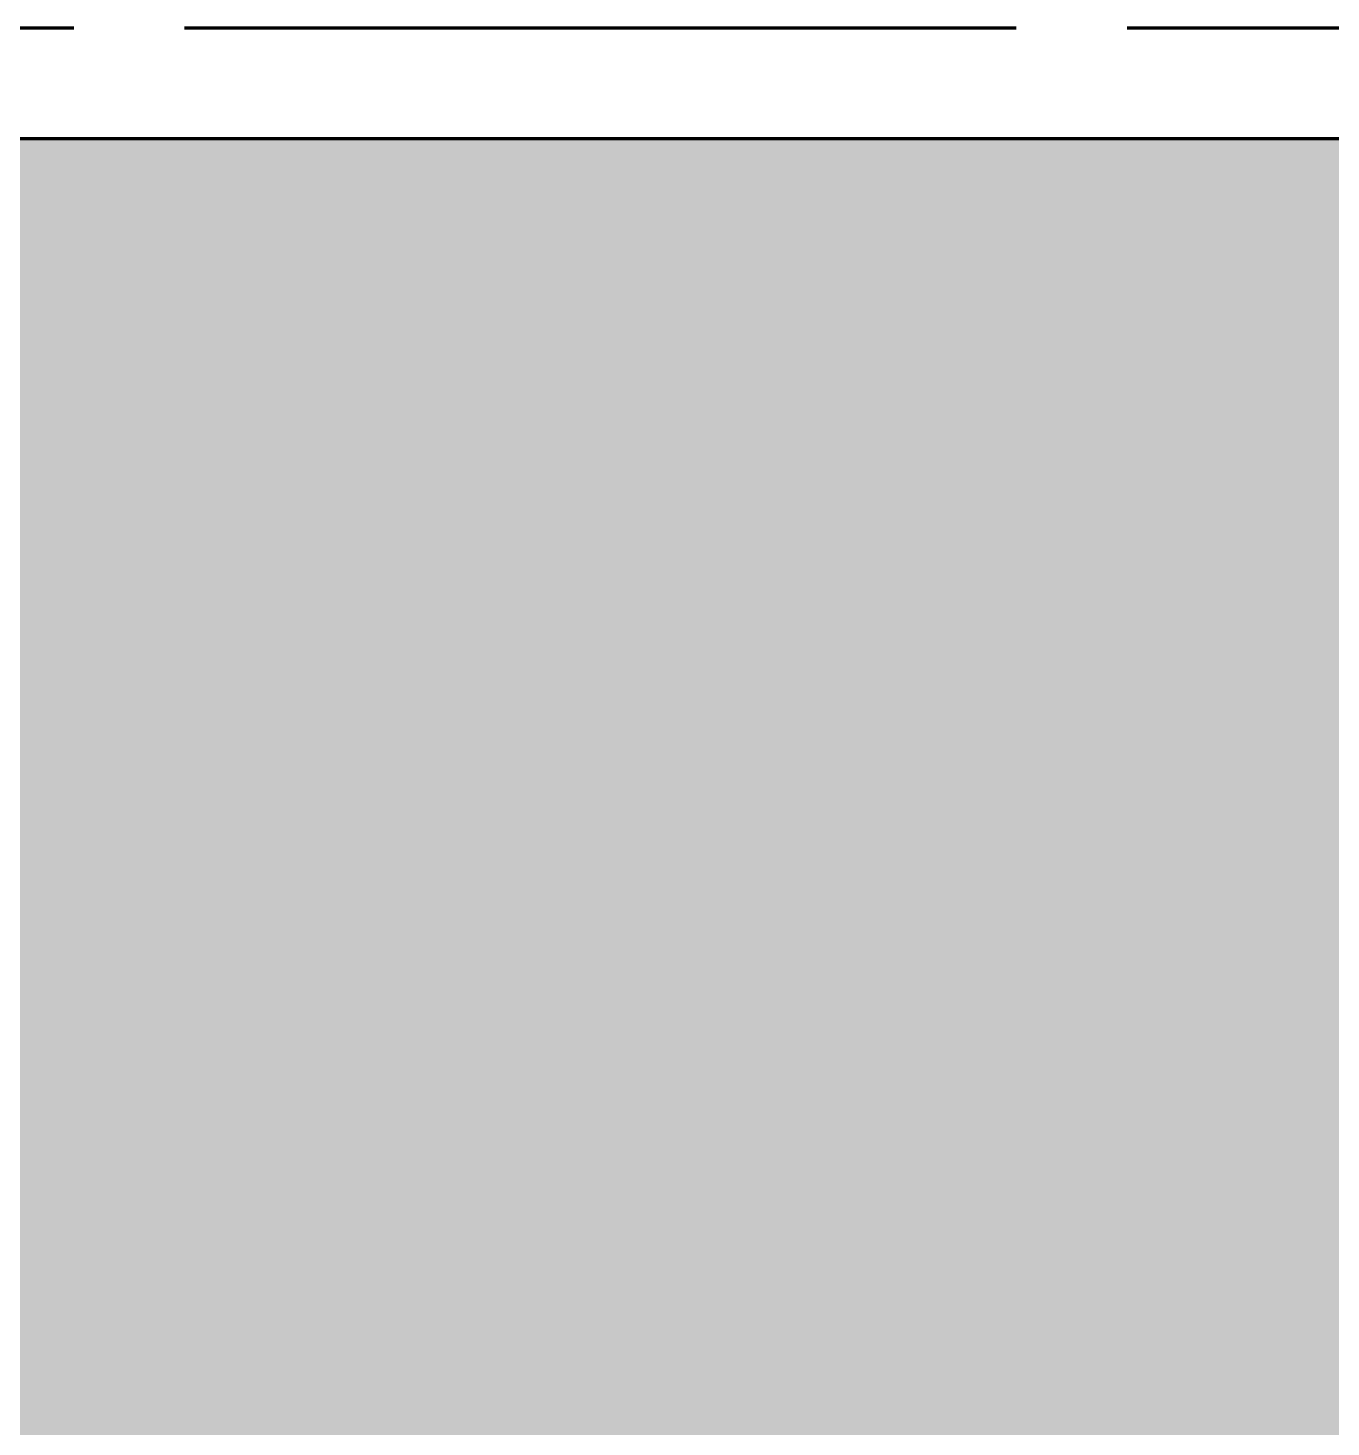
# Model space of a CAD drawing. Header units: millimetres. Extents: x 1 to 289, y 0 to 60.
# Drawn here: x 47.61 to 64.2, y 30.5 to 48.3 of the extents above; entities that cross this region are included whole.
import ezdxf

# ---------------------------------------------------------------- set-up
doc = ezdxf.new("R2010")
doc.units = ezdxf.units.MM
doc.linetypes.add('DASH_30_4', pattern=[11.994444, 10.583333, -1.411111])
doc.layers.add('FILL', color=7, linetype='Continuous')
doc.layers.add('LINES', color=7, linetype='Continuous')

# ---------------------------------------------------------------- blocks, each defined once
blk = doc.blocks.new('atlancube_face')
at = {"layer": 'FILL'}
blk.add_hatch(color=7, dxfattribs=at).paths.add_polyline_path([(0, 0), (1288, 0), (1288, 872), (0, 872)])
at = {"layer": 'FILL', "true_color": 0xf0f0f0}
h = blk.add_hatch(color=7, dxfattribs=at)
h.paths.add_polyline_path([(186, 858), (189, 858), (189, 857), (187, 855)])
h.paths.add_polyline_path([(1095, 850), (1096, 849), (1095, 847), (1094, 848)])
h.paths.add_polyline_path([(440, 849), (441, 849), (441, 847), (440, 847)])
h.paths.add_polyline_path([(616, 849), (617, 849), (617, 848), (616, 847)])
h.paths.add_polyline_path([(840, 838), (842, 836), (839, 836)])
h.paths.add_polyline_path([(1083, 838), (1084, 837), (1083, 836), (1082, 837)])
h.paths.add_polyline_path([(352, 834), (353, 833), (353, 831), (351, 832)])
h.paths.add_polyline_path([(139, 833), (141, 834), (141, 832), (139, 832)])
h.paths.add_polyline_path([(162, 833), (165, 832), (162, 831)])
h.paths.add_polyline_path([(175, 833), (177, 834), (177, 832), (176, 831)])
h.paths.add_polyline_path([(315, 833), (317, 833), (317, 832), (315, 832)])
h.paths.add_polyline_path([(455, 833), (457, 833), (457, 832), (455, 832)])
h.paths.add_polyline_path([(491, 833), (493, 834), (493, 832), (491, 832)])
h.paths.add_polyline_path([(622, 833), (623, 833), (624, 832), (622, 832), (621, 832)])
h.paths.add_polyline_path([(632, 833), (633, 833), (633, 832), (631, 832)])
h.paths.add_polyline_path([(667, 833), (669, 834), (669, 831), (667, 831)])
h.paths.add_polyline_path([(807, 833), (809, 834), (810, 832), (807, 832)])
h.paths.add_polyline_path([(983, 833), (985, 834), (985, 831), (983, 831)])
h.paths.add_polyline_path([(1087, 833), (1089, 833), (1089, 832), (1087, 831), (1086, 832)])
h.paths.add_polyline_path([(1123, 833), (1125, 834), (1125, 832), (1122, 832)])
h.paths.add_polyline_path([(478, 832), (479, 833), (480, 832), (479, 831)])
h.paths.add_polyline_path([(258, 809), (261, 809), (261, 808), (260, 807)])
h.paths.add_polyline_path([(714, 809), (717, 809), (717, 808), (715, 807)])
h.paths.add_polyline_path([(1030, 809), (1033, 809), (1033, 808), (1031, 807)])
h.paths.add_polyline_path([(1019, 797), (1021, 797), (1021, 795), (1019, 795)])
h.paths.add_polyline_path([(373, 795), (389, 796), (390, 794), (383, 786), (381, 785), (376, 790)])
h.paths.add_polyline_path([(414, 795), (421, 795), (423, 794), (418, 788), (416, 787), (412, 790)])
h.paths.add_polyline_path([(841, 795), (845, 796), (846, 794), (839, 786), (837, 785), (836, 788)])
h.paths.add_polyline_path([(865, 795), (870, 795), (871, 792), (870, 789), (868, 789)])
h.paths.add_polyline_path([(901, 795), (913, 795), (916, 794), (909, 786), (904, 790)])
h.paths.add_polyline_path([(432, 790), (434, 791), (442, 783), (445, 779), (441, 774), (438, 773), (434, 772), (429, 773), (423, 778), (425, 783)])
h.paths.add_polyline_path([(361, 788), (366, 788), (374, 780), (375, 778), (370, 773), (363, 772), (356, 774), (355, 778), (356, 782)])
h.paths.add_polyline_path([(852, 788), (854, 789), (858, 788), (866, 780), (866, 777), (862, 773), (857, 772), (849, 773), (844, 779)])
h.paths.add_polyline_path([(891, 788), (894, 788), (902, 779), (897, 774), (894, 772), (891, 773), (890, 775), (890, 786)])
h.paths.add_polyline_path([(922, 787), (926, 787), (931, 776), (930, 773), (925, 772), (921, 773), (916, 778), (917, 782)])
h.paths.add_polyline_path([(1031, 786), (1032, 786), (1033, 785), (1031, 784)])
h.paths.add_polyline_path([(389, 781), (391, 781), (392, 779), (390, 776), (388, 778)])
h.paths.add_polyline_path([(361, 751), (366, 751), (372, 747), (373, 744), (372, 742), (366, 736), (362, 733), (357, 739), (355, 745), (357, 748)])
h.paths.add_polyline_path([(433, 751), (438, 751), (443, 747), (444, 744), (443, 742), (434, 733), (432, 734), (424, 743), (426, 747)])
h.paths.add_polyline_path([(853, 751), (858, 751), (863, 747), (866, 743), (857, 734), (853, 735), (845, 743), (848, 747)])
h.paths.add_polyline_path([(892, 751), (899, 747), (900, 743), (894, 737), (890, 736), (890, 747)])
h.paths.add_polyline_path([(921, 751), (929, 751), (930, 750), (929, 744), (925, 736), (921, 737), (916, 743), (916, 747)])
h.paths.add_polyline_path([(152, 750), (154, 750), (155, 746), (155, 735), (153, 733), (151, 737)])
h.paths.add_polyline_path([(1208, 750), (1209, 749), (1208, 747), (1206, 748)])
h.paths.add_polyline_path([(83, 749), (85, 749), (85, 748), (83, 748)])
h.paths.add_polyline_path([(1030, 749), (1032, 750), (1033, 748), (1031, 747)])
h.paths.add_polyline_path([(389, 747), (390, 748), (392, 746), (391, 741), (388, 742)])
h.paths.add_polyline_path([(1129, 746), (1130, 747), (1130, 746), (1130, 742)])
h.paths.add_polyline_path([(652, 744), (654, 744), (654, 741), (652, 742)])
h.paths.add_polyline_path([(378, 736), (383, 736), (388, 731), (388, 729), (385, 728), (373, 728), (373, 731)])
h.paths.add_polyline_path([(416, 736), (418, 736), (423, 731), (423, 728), (413, 729), (413, 733)])
h.paths.add_polyline_path([(905, 736), (910, 736), (915, 731), (915, 728), (900, 728), (900, 731)])
h.paths.add_polyline_path([(628, 735), (630, 736), (631, 733), (632, 730), (630, 728), (628, 730)])
h.paths.add_polyline_path([(837, 735), (841, 735), (845, 731), (846, 729), (841, 729)])
h.paths.add_polyline_path([(869, 734), (870, 734), (871, 730), (870, 728), (868, 727), (866, 728), (865, 730)])
h.paths.add_polyline_path([(1259, 734), (1261, 734), (1261, 733), (1259, 732)])
h.paths.add_polyline_path([(173, 733), (174, 734), (175, 731), (174, 729), (173, 730)])
h.paths.add_polyline_path([(1258, 720), (1260, 720), (1260, 719), (1259, 719)])
h.paths.add_polyline_path([(150, 707), (154, 706), (155, 700), (154, 697), (152, 698), (148, 702), (148, 705)])
h.paths.add_polyline_path([(329, 707), (331, 705), (330, 702), (328, 705)])
h.paths.add_polyline_path([(476, 707), (478, 707), (478, 706), (476, 705)])
h.paths.add_polyline_path([(1106, 707), (1107, 706), (1108, 704), (1107, 702), (1105, 701), (1103, 703), (1104, 706)])
h.paths.add_polyline_path([(1131, 706), (1134, 706), (1135, 703), (1134, 700), (1131, 702)])
h.paths.add_polyline_path([(627, 700), (630, 700), (631, 699), (631, 688), (630, 685), (626, 684), (624, 688), (626, 698)])
h.paths.add_polyline_path([(173, 697), (174, 698), (178, 695), (179, 691), (178, 687), (174, 685), (173, 687)])
h.paths.add_polyline_path([(656, 697), (658, 698), (658, 696), (659, 687), (658, 685), (656, 686), (652, 691), (653, 695)])
h.paths.add_polyline_path([(353, 695), (358, 691), (354, 688), (353, 692)])
h.paths.add_polyline_path([(450, 695), (453, 695), (453, 693), (453, 686), (450, 684), (445, 685), (443, 690)])
h.paths.add_polyline_path([(833, 695), (842, 689), (843, 687), (842, 685), (837, 684), (832, 686), (831, 691)])
h.paths.add_polyline_path([(912, 688), (915, 688), (914, 685), (911, 685), (911, 687)])
h.paths.add_polyline_path([(415, 663), (423, 660), (424, 659), (424, 657), (418, 654), (414, 654), (412, 659), (413, 662)])
h.paths.add_polyline_path([(489, 663), (491, 661), (492, 658), (486, 650), (481, 649), (477, 655), (481, 659)])
h.paths.add_polyline_path([(626, 663), (630, 662), (631, 658), (631, 648), (630, 646), (628, 645), (625, 646), (622, 652), (623, 659)])
h.paths.add_polyline_path([(868, 662), (870, 662), (871, 656), (869, 654), (866, 654), (864, 655), (864, 658)])
h.paths.add_polyline_path([(173, 661), (178, 660), (180, 656), (179, 654), (174, 650), (172, 651)])
h.paths.add_polyline_path([(657, 661), (659, 661), (660, 659), (662, 648), (661, 647), (657, 649), (652, 654), (653, 658)])
h.paths.add_polyline_path([(316, 660), (319, 659), (322, 654), (317, 654), (315, 658)])
h.paths.add_polyline_path([(796, 660), (798, 661), (802, 659), (806, 654), (807, 651), (806, 649), (801, 647), (794, 657)])
h.paths.add_polyline_path([(151, 648), (155, 647), (154, 642), (148, 641), (145, 642), (145, 643)])
h.paths.add_polyline_path([(328, 648), (331, 647), (332, 643), (331, 641), (328, 641), (326, 644), (326, 647)])
h.paths.add_polyline_path([(1100, 648), (1102, 649), (1104, 647), (1107, 644), (1107, 642), (1105, 641), (1100, 642), (1099, 644)])
h.paths.add_polyline_path([(1133, 648), (1138, 648), (1140, 642), (1137, 641), (1129, 642)])
h.paths.add_polyline_path([(180, 644), (183, 644), (184, 642), (181, 641), (180, 642)])
h.paths.add_polyline_path([(22, 621), (23, 622), (23, 620), (22, 620)])
h.paths.add_polyline_path([(174, 620), (178, 620), (180, 619), (179, 617), (174, 613), (172, 616)])
h.paths.add_polyline_path([(376, 620), (389, 621), (391, 618), (386, 613), (381, 612), (376, 614), (375, 618)])
h.paths.add_polyline_path([(413, 620), (423, 620), (426, 619), (421, 614), (417, 612), (413, 614), (412, 618)])
h.paths.add_polyline_path([(620, 620), (630, 620), (632, 617), (630, 613), (625, 612), (620, 617)])
h.paths.add_polyline_path([(653, 620), (661, 620), (664, 619), (664, 615), (662, 610), (661, 610), (653, 618)])
h.paths.add_polyline_path([(840, 620), (846, 620), (847, 618), (846, 617), (841, 617), (839, 618)])
h.paths.add_polyline_path([(864, 620), (870, 620), (871, 616), (870, 613), (869, 613), (864, 618)])
h.paths.add_polyline_path([(900, 620), (906, 620), (910, 614), (907, 613), (904, 613), (899, 618)])
h.paths.add_polyline_path([(308, 619), (310, 620), (314, 616), (315, 614), (314, 612), (309, 611)])
h.paths.add_polyline_path([(444, 619), (445, 620), (446, 619), (445, 618)])
h.paths.add_polyline_path([(1101, 614), (1102, 614), (1107, 607), (1108, 602), (1106, 597), (1098, 597), (1096, 599), (1096, 610)])
h.paths.add_polyline_path([(1136, 613), (1138, 613), (1143, 607), (1143, 600), (1142, 597), (1133, 597), (1130, 600), (1129, 606), (1133, 612)])
h.paths.add_polyline_path([(149, 612), (153, 613), (154, 611), (155, 599), (153, 597), (147, 598), (142, 603), (144, 607)])
h.paths.add_polyline_path([(185, 612), (187, 611), (188, 599), (186, 597), (182, 597), (177, 601), (176, 603)])
h.paths.add_polyline_path([(891, 612), (894, 611), (894, 610), (891, 610)])
h.paths.add_polyline_path([(964, 610), (966, 610), (970, 606), (971, 602), (966, 597), (956, 598), (953, 601), (953, 603)])
h.paths.add_polyline_path([(787, 609), (790, 609), (795, 603), (795, 601), (790, 597), (787, 597), (785, 599)])
h.paths.add_polyline_path([(321, 608), (331, 603), (330, 600), (327, 597), (323, 598), (318, 602)])
h.paths.add_polyline_path([(496, 606), (498, 606), (498, 598), (492, 602), (493, 604)])
h.paths.add_polyline_path([(617, 605), (618, 606), (619, 604), (618, 601), (617, 602)])
h.paths.add_polyline_path([(652, 605), (654, 606), (655, 604), (655, 602), (654, 601), (652, 602)])
h.paths.add_polyline_path([(477, 604), (479, 603), (479, 602), (478, 600), (476, 600), (476, 602)])
h.paths.add_polyline_path([(1259, 594), (1261, 594), (1261, 593), (1259, 592)])
h.paths.add_polyline_path([(150, 576), (153, 576), (155, 574), (155, 559), (154, 557), (152, 558), (143, 567), (144, 571)])
h.paths.add_polyline_path([(185, 576), (188, 576), (190, 574), (191, 562), (190, 559), (188, 558), (185, 559), (178, 567), (180, 571)])
h.paths.add_polyline_path([(362, 576), (368, 575), (374, 568), (373, 566), (365, 558), (361, 559), (355, 567), (356, 571)])
h.paths.add_polyline_path([(430, 576), (438, 576), (444, 569), (444, 566), (434, 557), (432, 558), (423, 567), (424, 571)])
h.paths.add_polyline_path([(785, 576), (790, 576), (795, 571), (795, 569), (795, 566), (786, 557), (784, 558), (783, 563), (783, 574)])
h.paths.add_polyline_path([(852, 576), (859, 576), (867, 567), (857, 557), (853, 558), (844, 567), (846, 571)])
h.paths.add_polyline_path([(892, 576), (895, 575), (899, 571), (900, 567), (895, 561), (891, 559), (890, 561), (890, 573), (890, 575)])
h.paths.add_polyline_path([(922, 576), (929, 576), (931, 574), (931, 563), (926, 557), (924, 558), (916, 567), (916, 571)])
h.paths.add_polyline_path([(1098, 576), (1106, 576), (1108, 570), (1107, 562), (1102, 557), (1096, 562), (1093, 567), (1097, 575)])
h.paths.add_polyline_path([(1134, 576), (1141, 575), (1146, 568), (1146, 566), (1138, 558), (1136, 558), (1133, 561), (1129, 567), (1129, 571)])
h.paths.add_polyline_path([(964, 575), (966, 576), (971, 571), (972, 567), (970, 565), (968, 566), (964, 572)])
h.paths.add_polyline_path([(475, 572), (477, 572), (479, 571), (479, 567), (478, 565), (474, 565)])
h.paths.add_polyline_path([(496, 572), (498, 573), (500, 572), (501, 562), (495, 566), (495, 569)])
h.paths.add_polyline_path([(615, 571), (618, 572), (620, 568), (618, 565), (615, 564)])
h.paths.add_polyline_path([(652, 571), (654, 572), (655, 569), (655, 566), (654, 565), (652, 566)])
h.paths.add_polyline_path([(389, 570), (391, 570), (391, 565), (388, 566)])
h.paths.add_polyline_path([(137, 560), (138, 560), (143, 555), (142, 553), (136, 554), (136, 558)])
h.paths.add_polyline_path([(308, 560), (310, 560), (312, 559), (311, 554), (305, 553), (304, 556)])
h.paths.add_polyline_path([(379, 560), (383, 560), (388, 554), (385, 553), (374, 554), (374, 555)])
h.paths.add_polyline_path([(414, 560), (418, 560), (423, 554), (421, 553), (413, 554), (412, 557)])
h.paths.add_polyline_path([(449, 560), (453, 559), (453, 555), (450, 553), (445, 553), (444, 555)])
h.paths.add_polyline_path([(485, 560), (490, 560), (495, 554), (493, 553), (481, 553), (479, 555)])
h.paths.add_polyline_path([(624, 560), (630, 560), (631, 554), (629, 553), (620, 553), (619, 555)])
h.paths.add_polyline_path([(661, 560), (666, 559), (668, 554), (665, 553), (656, 554), (656, 556)])
h.paths.add_polyline_path([(801, 560), (806, 560), (810, 554), (797, 553), (796, 555)])
h.paths.add_polyline_path([(836, 560), (839, 560), (844, 554), (841, 553), (832, 554), (832, 556)])
h.paths.add_polyline_path([(905, 560), (910, 560), (915, 554), (913, 553), (901, 553), (900, 555)])
h.paths.add_polyline_path([(977, 560), (979, 559), (979, 554), (973, 553), (972, 555)])
h.paths.add_polyline_path([(1258, 558), (1261, 558), (1261, 557), (1259, 557)])
h.paths.add_polyline_path([(173, 557), (174, 558), (178, 554), (176, 553), (173, 554)])
h.paths.add_polyline_path([(868, 557), (870, 558), (871, 556), (870, 553), (866, 554)])
h.paths.add_polyline_path([(1258, 544), (1260, 544), (1260, 543), (1258, 543)])
h.paths.add_polyline_path([(144, 532), (154, 532), (155, 529), (154, 524), (152, 523), (148, 525), (143, 530)])
h.paths.add_polyline_path([(180, 532), (192, 532), (194, 530), (194, 528), (189, 522), (180, 529)])
h.paths.add_polyline_path([(356, 532), (370, 532), (372, 530), (366, 525), (362, 523), (355, 530)])
h.paths.add_polyline_path([(425, 532), (441, 533), (443, 532), (443, 530), (435, 522), (433, 521), (424, 530)])
h.paths.add_polyline_path([(613, 532), (617, 533), (619, 531), (613, 525), (611, 527)])
h.paths.add_polyline_path([(848, 532), (862, 532), (864, 530), (858, 524), (855, 524), (848, 529), (847, 531)])
h.paths.add_polyline_path([(892, 532), (898, 532), (899, 530), (894, 525), (891, 524), (890, 530)])
h.paths.add_polyline_path([(917, 532), (929, 532), (931, 530), (931, 526), (927, 522), (925, 521), (916, 530)])
h.paths.add_polyline_path([(1093, 532), (1106, 532), (1108, 530), (1106, 526), (1101, 522), (1093, 529)])
h.paths.add_polyline_path([(1131, 532), (1145, 533), (1147, 530), (1137, 521), (1129, 530)])
h.paths.add_polyline_path([(653, 531), (654, 532), (654, 530), (653, 530)])
h.paths.add_polyline_path([(381, 527), (382, 527), (391, 517), (391, 513), (386, 509), (376, 509), (370, 514), (372, 519)])
h.paths.add_polyline_path([(416, 525), (418, 525), (427, 516), (427, 514), (422, 509), (414, 509), (412, 511), (412, 522)])
h.paths.add_polyline_path([(660, 525), (662, 526), (666, 524), (671, 518), (671, 514), (666, 509), (657, 509), (652, 514), (653, 518)])
h.paths.add_polyline_path([(837, 525), (842, 524), (847, 518), (848, 514), (842, 509), (836, 510), (831, 514), (832, 519)])
h.paths.add_polyline_path([(907, 525), (910, 525), (919, 516), (919, 514), (914, 509), (902, 509), (896, 514), (900, 519)])
h.paths.add_polyline_path([(134, 524), (138, 524), (145, 515), (140, 510), (134, 509), (132, 510), (133, 522)])
h.paths.add_polyline_path([(448, 524), (451, 524), (453, 523), (453, 515), (450, 510), (446, 509), (440, 515)])
h.paths.add_polyline_path([(625, 524), (629, 524), (631, 523), (632, 512), (630, 509), (621, 509), (616, 514), (617, 516)])
h.paths.add_polyline_path([(869, 524), (871, 522), (871, 511), (869, 509), (863, 515), (864, 519)])
h.paths.add_polyline_path([(173, 523), (174, 523), (178, 520), (182, 515), (177, 510), (174, 510), (173, 511)])
h.paths.add_polyline_path([(1089, 519), (1090, 520), (1094, 515), (1090, 510), (1088, 511)])
h.paths.add_polyline_path([(1147, 519), (1149, 520), (1150, 519), (1151, 511), (1150, 509), (1144, 514), (1144, 516)])
h.paths.add_polyline_path([(353, 517), (355, 516), (354, 514), (353, 514)])
h.paths.add_polyline_path([(79, 502), (80, 502), (79, 499)])
h.paths.add_polyline_path([(1202, 502), (1204, 502), (1204, 494), (1202, 496)])
h.paths.add_polyline_path([(1035, 501), (1035, 502), (1036, 502), (1036, 499), (1035, 499)])
h.paths.add_polyline_path([(1035, 498), (1036, 499), (1037, 496), (1036, 495), (1035, 495)])
h.paths.add_polyline_path([(79, 497), (80, 498), (80, 494), (79, 495)])
h.paths.add_polyline_path([(133, 488), (139, 487), (146, 479), (137, 470), (133, 471), (130, 476), (131, 485)])
h.paths.add_polyline_path([(485, 488), (490, 488), (495, 483), (496, 480), (495, 477), (486, 469), (476, 479), (482, 486)])
h.paths.add_polyline_path([(625, 488), (630, 488), (631, 485), (631, 474), (626, 469), (616, 479), (617, 482)])
h.paths.add_polyline_path([(658, 488), (666, 488), (671, 483), (672, 480), (672, 478), (662, 469), (652, 479), (652, 483)])
h.paths.add_polyline_path([(801, 488), (806, 488), (810, 481), (807, 473), (802, 469), (792, 479), (796, 484)])
h.paths.add_polyline_path([(173, 487), (174, 487), (179, 483), (180, 480), (179, 477), (174, 473), (173, 475)])
h.paths.add_polyline_path([(609, 487), (610, 488), (610, 486), (609, 486)])
h.paths.add_polyline_path([(785, 487), (786, 488), (786, 486), (785, 486)])
h.paths.add_polyline_path([(1100, 487), (1102, 488), (1102, 486), (1101, 486)])
h.paths.add_polyline_path([(1148, 487), (1150, 488), (1152, 486), (1152, 475), (1150, 473), (1144, 479), (1144, 483)])
h.paths.add_polyline_path([(1088, 486), (1090, 486), (1094, 482), (1095, 479), (1090, 473), (1085, 470)])
h.paths.add_polyline_path([(197, 482), (198, 482), (198, 481), (198, 478), (197, 477), (196, 479)])
h.paths.add_polyline_path([(776, 481), (778, 482), (779, 480), (778, 477), (776, 478)])
h.paths.add_polyline_path([(353, 479), (355, 479), (356, 478), (354, 477)])
h.paths.add_polyline_path([(445, 479), (449, 480), (453, 479), (453, 476), (452, 471), (450, 471), (446, 474), (445, 477)])
h.paths.add_polyline_path([(831, 479), (834, 480), (838, 477), (842, 477), (843, 474), (837, 469), (832, 474)])
h.paths.add_polyline_path([(910, 476), (914, 476), (915, 474), (909, 469), (905, 474)])
h.paths.add_polyline_path([(377, 475), (385, 475), (386, 474), (383, 470), (381, 469), (377, 474)])
h.paths.add_polyline_path([(329, 473), (331, 471), (330, 467), (323, 467), (325, 472)])
h.paths.add_polyline_path([(432, 473), (434, 474), (438, 471), (439, 468), (436, 467), (429, 468), (429, 470)])
h.paths.add_polyline_path([(152, 472), (154, 472), (155, 469), (153, 467), (150, 467), (149, 468), (149, 470)])
h.paths.add_polyline_path([(185, 472), (190, 472), (192, 467), (183, 467)])
h.paths.add_polyline_path([(361, 472), (366, 472), (368, 467), (359, 467)])
h.paths.add_polyline_path([(414, 472), (417, 473), (418, 471), (415, 470)])
h.paths.add_polyline_path([(501, 472), (506, 472), (507, 468), (505, 467), (499, 467)])
h.paths.add_polyline_path([(609, 472), (610, 473), (612, 471), (613, 467), (609, 467), (608, 470)])
h.paths.add_polyline_path([(784, 472), (786, 473), (788, 471), (789, 467), (782, 467), (782, 470)])
h.paths.add_polyline_path([(852, 472), (858, 472), (860, 467), (851, 467)])
h.paths.add_polyline_path([(892, 472), (895, 471), (896, 467), (891, 468), (890, 470)])
h.paths.add_polyline_path([(924, 472), (926, 473), (928, 471), (928, 467), (922, 467), (922, 470)])
h.paths.add_polyline_path([(957, 472), (962, 473), (963, 470), (962, 467), (955, 467)])
h.paths.add_polyline_path([(1100, 472), (1102, 473), (1105, 471), (1105, 467), (1098, 467)])
h.paths.add_polyline_path([(1134, 472), (1138, 472), (1140, 467), (1133, 467), (1132, 470)])
h.paths.add_polyline_path([(1203, 461), (1204, 461), (1204, 459), (1203, 459)])
h.paths.add_polyline_path([(727, 448), (729, 449), (729, 447), (727, 447)])
h.paths.add_polyline_path([(374, 446), (389, 446), (390, 443), (381, 434), (372, 442), (372, 444)])
h.paths.add_polyline_path([(446, 446), (450, 446), (453, 443), (453, 438), (450, 435), (442, 442), (442, 444)])
h.paths.add_polyline_path([(479, 446), (493, 446), (495, 445), (495, 443), (490, 437), (486, 435), (478, 442), (477, 444)])
h.paths.add_polyline_path([(619, 446), (630, 446), (631, 442), (630, 436), (625, 436), (619, 442), (618, 445)])
h.paths.add_polyline_path([(655, 446), (669, 446), (671, 443), (663, 434), (661, 433), (652, 442), (653, 445)])
h.paths.add_polyline_path([(834, 446), (845, 446), (847, 444), (847, 442), (839, 434), (837, 434), (833, 438), (831, 442), (832, 445)])
h.paths.add_polyline_path([(866, 446), (868, 446), (870, 445), (871, 439), (870, 437), (864, 442), (864, 444)])
h.paths.add_polyline_path([(902, 446), (916, 446), (917, 445), (915, 441), (909, 436), (905, 437), (900, 442), (900, 445)])
h.paths.add_polyline_path([(1146, 446), (1150, 446), (1152, 444), (1152, 438), (1149, 438), (1145, 442), (1145, 444)])
h.paths.add_polyline_path([(22, 445), (23, 446), (24, 445), (23, 443)])
h.paths.add_polyline_path([(130, 445), (141, 446), (143, 445), (144, 443), (139, 437), (134, 434), (129, 440)])
h.paths.add_polyline_path([(174, 445), (178, 446), (179, 443), (174, 438), (172, 440)])
h.paths.add_polyline_path([(196, 445), (198, 445), (199, 444), (198, 441), (196, 442)])
h.paths.add_polyline_path([(413, 445), (423, 446), (427, 443), (417, 433), (413, 438)])
h.paths.add_polyline_path([(794, 445), (795, 446), (805, 446), (809, 445), (810, 443), (806, 437), (802, 435), (795, 442)])
h.paths.add_polyline_path([(1087, 445), (1091, 446), (1093, 444), (1091, 441), (1086, 437), (1085, 441)])
h.paths.add_polyline_path([(317, 444), (320, 443), (318, 441), (317, 442)])
h.paths.add_polyline_path([(353, 444), (354, 444), (354, 442), (353, 442)])
h.paths.add_polyline_path([(608, 439), (611, 439), (619, 431), (620, 426), (617, 425), (609, 425), (608, 427)])
h.paths.add_polyline_path([(784, 439), (786, 439), (794, 431), (795, 427), (794, 425), (781, 425), (776, 426), (776, 431)])
h.paths.add_polyline_path([(924, 439), (926, 440), (931, 434), (931, 426), (929, 424), (922, 424), (917, 425), (915, 427), (916, 431)])
h.paths.add_polyline_path([(1101, 439), (1102, 439), (1107, 435), (1108, 429), (1108, 426), (1105, 425), (1092, 425), (1091, 427), (1093, 431)])
h.paths.add_polyline_path([(153, 438), (154, 438), (154, 436), (154, 425), (146, 425), (141, 426), (144, 431)])
h.paths.add_polyline_path([(1137, 438), (1146, 429), (1147, 427), (1146, 425), (1134, 425), (1130, 426), (1129, 431), (1133, 436)])
h.paths.add_polyline_path([(503, 437), (505, 437), (507, 436), (509, 429), (508, 426), (504, 425), (494, 426), (496, 431)])
h.paths.add_polyline_path([(961, 437), (964, 434), (964, 426), (961, 425), (953, 425), (952, 427), (953, 431), (957, 435)])
h.paths.add_polyline_path([(184, 436), (190, 437), (198, 428), (199, 426), (192, 425), (182, 425), (178, 426), (180, 431)])
h.paths.add_polyline_path([(325, 436), (329, 437), (331, 435), (332, 428), (330, 425), (322, 425), (319, 426), (320, 431)])
h.paths.add_polyline_path([(361, 436), (366, 437), (372, 431), (374, 426), (370, 425), (359, 425), (353, 426), (356, 431)])
h.paths.add_polyline_path([(432, 436), (434, 437), (438, 435), (442, 430), (443, 426), (441, 425), (425, 425), (424, 428)])
h.paths.add_polyline_path([(853, 436), (858, 436), (866, 428), (867, 426), (861, 425), (845, 425), (845, 428)])
h.paths.add_polyline_path([(891, 436), (894, 436), (899, 431), (900, 426), (894, 424), (890, 426), (890, 434)])
h.paths.add_polyline_path([(673, 432), (674, 432), (676, 431), (675, 426), (673, 425), (669, 425), (668, 427)])
h.paths.add_polyline_path([(475, 431), (477, 431), (479, 430), (479, 427), (478, 425), (474, 426)])
h.paths.add_polyline_path([(389, 430), (391, 430), (392, 428), (390, 425), (388, 426)])
h.paths.add_polyline_path([(653, 429), (655, 428), (654, 425), (652, 426)])
h.paths.add_polyline_path([(1203, 422), (1205, 422), (1205, 420)])
h.paths.add_polyline_path([(728, 411), (728, 410), (726, 407), (726, 409)])
h.paths.add_polyline_path([(133, 404), (138, 404), (139, 402), (138, 401), (133, 400), (132, 402)])
h.paths.add_polyline_path([(377, 404), (385, 404), (387, 402), (381, 398), (376, 402)])
h.paths.add_polyline_path([(414, 404), (418, 404), (420, 402), (418, 400), (414, 401), (412, 402)])
h.paths.add_polyline_path([(449, 404), (452, 404), (453, 402), (449, 400), (447, 402)])
h.paths.add_polyline_path([(484, 404), (490, 404), (491, 402), (485, 399), (482, 402), (482, 403)])
h.paths.add_polyline_path([(625, 404), (630, 404), (631, 402), (629, 400), (625, 400), (624, 402)])
h.paths.add_polyline_path([(661, 404), (665, 404), (666, 402), (661, 400), (659, 402)])
h.paths.add_polyline_path([(801, 404), (806, 404), (807, 402), (806, 401), (801, 399), (798, 402)])
h.paths.add_polyline_path([(837, 404), (841, 404), (843, 402), (837, 400), (834, 402)])
h.paths.add_polyline_path([(905, 404), (910, 404), (913, 402), (909, 399), (904, 401), (904, 403)])
h.paths.add_polyline_path([(1258, 404), (1260, 404), (1260, 403), (1259, 403)])
h.paths.add_polyline_path([(173, 403), (174, 403), (175, 402), (173, 401)])
h.paths.add_polyline_path([(329, 403), (330, 403), (331, 401), (332, 393), (331, 386), (329, 383), (325, 385), (320, 390), (320, 392), (321, 396)])
h.paths.add_polyline_path([(432, 403), (435, 403), (440, 397), (443, 396), (443, 394), (441, 393), (437, 396), (429, 396), (428, 399)])
h.paths.add_polyline_path([(505, 403), (507, 402), (508, 398), (507, 384), (505, 381), (502, 382), (493, 391), (496, 395)])
h.paths.add_polyline_path([(608, 403), (611, 403), (619, 395), (620, 393), (619, 390), (610, 381), (608, 383)])
h.paths.add_polyline_path([(784, 403), (787, 403), (794, 395), (795, 392), (795, 390), (786, 381), (784, 382), (777, 389), (776, 392), (777, 396)])
h.paths.add_polyline_path([(868, 403), (870, 404), (871, 402), (869, 401)])
h.paths.add_polyline_path([(924, 403), (927, 403), (931, 399), (931, 394), (929, 392), (917, 394)])
h.paths.add_polyline_path([(960, 403), (961, 404), (963, 403), (963, 400), (960, 391), (960, 386), (958, 385), (952, 390), (952, 393), (952, 395)])
h.paths.add_polyline_path([(1100, 403), (1102, 404), (1107, 399), (1108, 393), (1107, 386), (1102, 381), (1100, 382), (1092, 390), (1091, 392), (1092, 395)])
h.paths.add_polyline_path([(1136, 403), (1139, 403), (1147, 395), (1147, 393), (1147, 390), (1137, 381), (1132, 385), (1129, 392), (1129, 395)])
h.paths.add_polyline_path([(153, 402), (154, 401), (155, 398), (155, 383), (153, 381), (144, 390), (143, 392), (144, 396), (149, 400)])
h.paths.add_polyline_path([(188, 402), (190, 403), (197, 393), (194, 386), (188, 382), (185, 382), (177, 391), (180, 395)])
h.paths.add_polyline_path([(361, 402), (363, 402), (366, 400), (370, 395), (370, 394), (355, 393), (355, 395)])
h.paths.add_polyline_path([(855, 402), (858, 401), (861, 398), (854, 396), (851, 396), (851, 399)])
h.paths.add_polyline_path([(889, 401), (890, 402), (894, 400), (895, 398), (894, 397), (891, 397)])
h.paths.add_polyline_path([(1203, 398), (1204, 398), (1205, 397), (1204, 387), (1202, 392)])
h.paths.add_polyline_path([(672, 397), (674, 398), (675, 396), (674, 388), (672, 388), (670, 392), (670, 394)])
h.paths.add_polyline_path([(79, 395), (80, 395), (80, 394), (80, 386), (78, 388)])
h.paths.add_polyline_path([(475, 395), (477, 395), (479, 393), (479, 390), (478, 389), (474, 389)])
h.paths.add_polyline_path([(652, 395), (654, 396), (655, 395), (654, 390), (652, 391)])
h.paths.add_polyline_path([(1035, 395), (1037, 393), (1037, 391), (1035, 390)])
h.paths.add_polyline_path([(660, 385), (662, 386), (666, 384), (666, 381), (659, 381), (658, 383)])
h.paths.add_polyline_path([(132, 384), (134, 385), (138, 384), (139, 382), (138, 381), (133, 381), (132, 382)])
h.paths.add_polyline_path([(485, 384), (488, 384), (490, 382), (488, 381), (485, 381), (484, 382)])
h.paths.add_polyline_path([(624, 384), (630, 384), (631, 382), (629, 380), (625, 381), (624, 382)])
h.paths.add_polyline_path([(801, 384), (804, 384), (805, 382), (801, 380), (800, 382)])
h.paths.add_polyline_path([(1258, 382), (1260, 382), (1260, 381), (1259, 381)])
h.paths.add_polyline_path([(246, 375), (247, 376), (248, 375), (247, 373)])
h.paths.add_polyline_path([(79, 363), (81, 362), (80, 352), (78, 356), (78, 362)])
h.paths.add_polyline_path([(390, 360), (392, 358), (390, 355), (388, 358)])
h.paths.add_polyline_path([(846, 360), (864, 360), (867, 358), (866, 356), (858, 347), (855, 347), (845, 356), (844, 359)])
h.paths.add_polyline_path([(1142, 360), (1146, 360), (1147, 358), (1146, 356), (1138, 348), (1133, 349), (1129, 355), (1130, 359)])
h.paths.add_polyline_path([(144, 359), (149, 360), (154, 359), (154, 346), (149, 349), (144, 354)])
h.paths.add_polyline_path([(178, 359), (194, 360), (195, 358), (195, 355), (190, 348), (186, 348), (180, 354)])
h.paths.add_polyline_path([(356, 359), (358, 360), (370, 360), (373, 359), (374, 358), (367, 349), (364, 348), (361, 349), (356, 354)])
h.paths.add_polyline_path([(424, 359), (426, 360), (441, 360), (444, 359), (444, 357), (443, 354), (435, 346), (433, 345), (424, 354)])
h.paths.add_polyline_path([(611, 359), (614, 360), (619, 359), (619, 355), (614, 350), (611, 351)])
h.paths.add_polyline_path([(652, 359), (654, 360), (655, 359), (655, 355), (654, 353), (652, 354)])
h.paths.add_polyline_path([(890, 359), (898, 360), (901, 358), (899, 354), (894, 349), (892, 349), (890, 350)])
h.paths.add_polyline_path([(916, 359), (918, 360), (930, 359), (931, 357), (930, 350), (925, 346), (916, 354)])
h.paths.add_polyline_path([(1034, 359), (1035, 360), (1037, 358), (1037, 355), (1036, 354), (1034, 355)])
h.paths.add_polyline_path([(1092, 359), (1094, 360), (1107, 360), (1109, 357), (1107, 350), (1101, 345), (1092, 354)])
h.paths.add_polyline_path([(381, 351), (390, 343), (390, 340), (389, 338), (374, 338), (372, 339), (372, 343)])
h.paths.add_polyline_path([(837, 351), (838, 351), (846, 343), (847, 340), (846, 338), (835, 338), (832, 339), (831, 342), (832, 346)])
h.paths.add_polyline_path([(624, 349), (626, 350), (631, 347), (631, 343), (630, 339), (629, 338), (618, 338), (617, 339), (618, 342)])
h.paths.add_polyline_path([(661, 349), (666, 348), (670, 344), (671, 342), (670, 339), (654, 338), (654, 341)])
h.paths.add_polyline_path([(908, 349), (910, 349), (916, 343), (917, 339), (903, 338), (900, 339), (900, 343), (905, 348)])
h.paths.add_polyline_path([(134, 348), (139, 348), (143, 343), (144, 339), (139, 338), (136, 339), (133, 344)])
h.paths.add_polyline_path([(413, 348), (418, 348), (423, 343), (426, 339), (425, 338), (413, 339), (412, 345)])
h.paths.add_polyline_path([(449, 348), (451, 348), (453, 347), (453, 344), (452, 340), (449, 338), (442, 338), (444, 343)])
h.paths.add_polyline_path([(173, 347), (174, 347), (179, 343), (179, 340), (178, 338), (175, 338), (173, 340)])
h.paths.add_polyline_path([(803, 347), (805, 348), (807, 347), (810, 342), (809, 339), (805, 338), (793, 338), (797, 343)])
h.paths.add_polyline_path([(869, 347), (870, 347), (871, 346), (871, 340), (869, 338), (866, 338), (864, 339), (864, 342)])
h.paths.add_polyline_path([(1149, 346), (1150, 346), (1149, 341), (1147, 338), (1145, 338), (1144, 343)])
h.paths.add_polyline_path([(480, 344), (487, 344), (490, 339), (489, 338), (478, 338), (477, 340)])
h.paths.add_polyline_path([(353, 343), (355, 342), (354, 340)])
h.paths.add_polyline_path([(1091, 341), (1093, 341), (1094, 339), (1092, 339)])
h.paths.add_polyline_path([(148, 317), (153, 317), (155, 315), (154, 313), (149, 313), (148, 315)])
h.paths.add_polyline_path([(184, 317), (190, 317), (191, 315), (190, 312), (185, 313), (184, 315)])
h.paths.add_polyline_path([(360, 317), (367, 317), (367, 314), (366, 313), (361, 312), (359, 315)])
h.paths.add_polyline_path([(431, 317), (437, 317), (439, 315), (437, 313), (433, 311), (429, 315)])
h.paths.add_polyline_path([(784, 317), (787, 317), (788, 316), (786, 312), (782, 314), (782, 316)])
h.paths.add_polyline_path([(852, 317), (859, 317), (859, 314), (857, 312), (853, 313), (852, 315)])
h.paths.add_polyline_path([(892, 317), (895, 316), (895, 314), (893, 313), (890, 314)])
h.paths.add_polyline_path([(923, 317), (929, 317), (931, 314), (925, 311), (922, 315)])
h.paths.add_polyline_path([(1097, 317), (1103, 317), (1105, 315), (1101, 312), (1096, 314)])
h.paths.add_polyline_path([(1133, 317), (1140, 317), (1142, 315), (1137, 311), (1132, 314)])
h.paths.add_polyline_path([(500, 316), (502, 316), (502, 314), (500, 314)])
h.paths.add_polyline_path([(613, 316), (615, 316), (614, 314), (613, 314)])
h.paths.add_polyline_path([(380, 315), (381, 316), (383, 315), (391, 307), (391, 305), (390, 301), (381, 294), (372, 301), (371, 304), (372, 307)])
h.paths.add_polyline_path([(417, 315), (426, 307), (427, 304), (426, 302), (422, 298), (417, 295), (413, 297), (412, 300), (413, 311)])
h.paths.add_polyline_path([(484, 315), (486, 316), (488, 315), (496, 307), (497, 304), (496, 302), (492, 298), (486, 294), (480, 298), (476, 302), (476, 304), (476, 307)])
h.paths.add_polyline_path([(660, 315), (663, 315), (667, 311), (668, 308), (667, 298), (662, 294), (657, 297), (652, 303), (653, 307)])
h.paths.add_polyline_path([(800, 315), (802, 316), (804, 315), (807, 311), (810, 305), (808, 298), (802, 294), (796, 298), (792, 302), (792, 304), (792, 307)])
h.paths.add_polyline_path([(837, 315), (838, 315), (842, 312), (847, 307), (848, 305), (847, 302), (838, 294), (832, 298), (831, 303), (832, 310)])
h.paths.add_polyline_path([(907, 315), (910, 315), (918, 307), (919, 304), (919, 302), (915, 298), (909, 294), (903, 298), (898, 304), (899, 307)])
h.paths.add_polyline_path([(976, 315), (978, 315), (979, 312), (978, 299), (976, 297), (972, 298), (968, 302), (968, 304), (969, 307)])
h.paths.add_polyline_path([(449, 313), (451, 313), (453, 309), (453, 299), (450, 296), (446, 298), (441, 304), (443, 307)])
h.paths.add_polyline_path([(625, 313), (629, 313), (631, 310), (631, 299), (630, 297), (628, 296), (624, 297), (618, 303), (619, 307)])
h.paths.add_polyline_path([(137, 312), (139, 312), (144, 305), (143, 301), (138, 298), (137, 300)])
h.paths.add_polyline_path([(308, 312), (310, 313), (314, 306), (315, 299), (313, 296), (309, 296), (305, 301), (304, 307)])
h.paths.add_polyline_path([(869, 312), (870, 312), (871, 310), (871, 299), (870, 297), (868, 298), (863, 304), (864, 307)])
h.paths.add_polyline_path([(173, 311), (174, 312), (179, 308), (180, 304), (179, 301), (174, 297), (173, 299)])
h.paths.add_polyline_path([(353, 307), (355, 306), (354, 302), (353, 303)])
h.paths.add_polyline_path([(1145, 307), (1146, 307), (1147, 305), (1146, 301), (1144, 303)])
h.paths.add_polyline_path([(362, 296), (365, 296), (366, 294), (361, 294)])
h.paths.add_polyline_path([(433, 296), (436, 295), (433, 294)])
h.paths.add_polyline_path([(785, 296), (786, 296), (786, 294), (785, 294)])
h.paths.add_polyline_path([(854, 296), (857, 296), (858, 294), (853, 294)])
h.paths.add_polyline_path([(925, 296), (928, 295), (928, 294), (925, 294)])
h.paths.add_polyline_path([(1099, 296), (1102, 296), (1103, 295), (1102, 294), (1098, 294)])
h.paths.add_polyline_path([(1136, 296), (1138, 296), (1138, 294), (1136, 294), (1135, 295)])
h.paths.add_polyline_path([(149, 295), (151, 296), (153, 295), (151, 294)])
h.paths.add_polyline_path([(309, 273), (318, 273), (322, 270), (310, 258), (308, 260), (307, 269)])
h.paths.add_polyline_path([(482, 273), (489, 273), (494, 272), (496, 270), (495, 266), (490, 261), (485, 261), (476, 270), (477, 272)])
h.paths.add_polyline_path([(622, 273), (629, 273), (631, 271), (631, 262), (626, 258), (621, 263), (617, 269), (617, 271)])
h.paths.add_polyline_path([(657, 273), (662, 273), (665, 271), (665, 263), (662, 259), (652, 269), (653, 272)])
h.paths.add_polyline_path([(799, 273), (806, 273), (809, 272), (810, 270), (805, 266), (798, 263), (794, 267), (793, 270), (794, 272)])
h.paths.add_polyline_path([(973, 273), (974, 273), (975, 270), (975, 265), (973, 264), (968, 270), (969, 272)])
h.paths.add_polyline_path([(140, 272), (143, 272), (146, 270), (144, 266), (142, 264), (140, 266)])
h.paths.add_polyline_path([(174, 272), (178, 272), (180, 269), (179, 266), (174, 262), (172, 263)])
h.paths.add_polyline_path([(952, 271), (954, 272), (955, 270), (953, 269)])
h.paths.add_polyline_path([(1101, 262), (1102, 263), (1107, 258), (1108, 253), (1106, 250), (1099, 250), (1097, 251), (1097, 258)])
h.paths.add_polyline_path([(152, 261), (154, 261), (155, 259), (154, 251), (152, 250), (145, 250), (144, 255)])
h.paths.add_polyline_path([(1136, 261), (1138, 261), (1142, 256), (1142, 252), (1139, 250), (1131, 251), (1129, 253), (1129, 255), (1133, 260)])
h.paths.add_polyline_path([(185, 260), (186, 260), (187, 258), (186, 252), (183, 250), (179, 250), (180, 255)])
h.paths.add_polyline_path([(892, 260), (894, 260), (899, 255), (899, 251), (894, 250), (891, 251), (890, 258)])
h.paths.add_polyline_path([(380, 259), (382, 260), (383, 258), (381, 257)])
h.paths.add_polyline_path([(787, 259), (791, 259), (791, 256), (790, 254), (788, 255)])
h.paths.add_polyline_path([(854, 259), (858, 259), (862, 257), (866, 252), (866, 250), (845, 250), (845, 252), (847, 255)])
h.paths.add_polyline_path([(429, 257), (432, 258), (439, 256), (443, 251), (441, 250), (425, 250), (424, 252), (424, 255)])
h.paths.add_polyline_path([(653, 255), (654, 255), (655, 254), (654, 250), (652, 251)])
h.paths.add_polyline_path([(389, 253), (391, 252), (390, 250), (389, 251)])
h.paths.add_polyline_path([(624, 229), (630, 229), (631, 226), (629, 224), (625, 225), (623, 227)])
h.paths.add_polyline_path([(657, 228), (661, 228), (661, 225), (658, 226)])
h.paths.add_polyline_path([(804, 228), (807, 228), (806, 225), (803, 226)])
h.paths.add_polyline_path([(152, 227), (154, 228), (155, 226), (155, 210), (153, 207), (148, 210), (145, 214), (144, 217), (145, 220)])
h.paths.add_polyline_path([(1100, 227), (1102, 228), (1106, 224), (1109, 217), (1107, 210), (1102, 206), (1100, 208)])
h.paths.add_polyline_path([(1135, 227), (1138, 228), (1139, 224), (1139, 209), (1137, 207), (1132, 210), (1129, 216), (1132, 223)])
h.paths.add_polyline_path([(329, 226), (330, 226), (331, 223), (331, 218), (326, 212), (321, 213), (319, 215), (320, 219)])
h.paths.add_polyline_path([(957, 224), (960, 223), (967, 215), (967, 212), (966, 209), (961, 208), (952, 217), (952, 219)])
h.paths.add_polyline_path([(182, 222), (183, 220), (183, 216), (182, 213), (181, 212), (178, 218)])
h.paths.add_polyline_path([(475, 220), (477, 220), (479, 219), (478, 215), (476, 216)])
h.paths.add_polyline_path([(653, 218), (654, 219), (655, 217), (655, 214), (654, 213), (652, 214)])
h.paths.add_polyline_path([(428, 212), (432, 211), (434, 206), (433, 206), (428, 210)])
h.paths.add_polyline_path([(855, 212), (860, 213), (861, 211), (858, 208), (855, 208), (853, 210)])
h.paths.add_polyline_path([(416, 208), (418, 208), (418, 206), (415, 206)])
h.paths.add_polyline_path([(486, 208), (489, 208), (490, 206), (487, 206)])
h.paths.add_polyline_path([(626, 208), (629, 208), (630, 206), (625, 206)])
h.paths.add_polyline_path([(1258, 206), (1260, 206), (1261, 205), (1259, 204)])
h.paths.add_polyline_path([(149, 185), (153, 185), (154, 183), (154, 170), (152, 170), (148, 175), (147, 182)])
h.paths.add_polyline_path([(357, 185), (366, 185), (370, 183), (361, 178), (357, 177), (353, 182)])
h.paths.add_polyline_path([(920, 185), (930, 185), (931, 181), (930, 174), (916, 182), (917, 184)])
h.paths.add_polyline_path([(1104, 185), (1107, 184), (1109, 181), (1107, 174), (1105, 173), (1103, 174), (1102, 182)])
h.paths.add_polyline_path([(1133, 185), (1135, 184), (1136, 182), (1136, 175), (1134, 173), (1132, 174), (1129, 180), (1129, 183)])
h.paths.add_polyline_path([(439, 184), (443, 184), (443, 181), (442, 180), (440, 181)])
h.paths.add_polyline_path([(653, 184), (655, 183), (654, 180), (652, 181)])
h.paths.add_polyline_path([(627, 172), (629, 173), (631, 171), (632, 167), (630, 164), (627, 166), (626, 169)])
h.paths.add_polyline_path([(173, 171), (174, 171), (179, 167), (178, 164), (175, 164), (173, 166)])
h.paths.add_polyline_path([(656, 170), (657, 171), (658, 170), (657, 166), (655, 164), (653, 165), (652, 167)])
h.paths.add_polyline_path([(808, 167), (809, 167), (810, 166), (808, 165)])
h.paths.add_polyline_path([(22, 165), (23, 166), (23, 163)])
h.paths.add_polyline_path([(152, 143), (154, 143), (155, 142), (154, 137), (152, 138)])
h.paths.add_polyline_path([(324, 143), (327, 143), (328, 142), (326, 137), (324, 138)])
h.paths.add_polyline_path([(365, 143), (369, 144), (371, 142), (366, 137), (362, 137), (361, 139)])
h.paths.add_polyline_path([(426, 143), (437, 144), (441, 143), (441, 142), (438, 137), (433, 134)])
h.paths.add_polyline_path([(848, 143), (861, 144), (863, 142), (858, 137), (855, 136), (852, 137)])
h.paths.add_polyline_path([(891, 143), (897, 144), (899, 142), (894, 137), (892, 137), (890, 140)])
h.paths.add_polyline_path([(956, 143), (958, 144), (960, 142), (961, 139), (959, 137), (956, 138)])
h.paths.add_polyline_path([(380, 139), (381, 140), (383, 139), (391, 130), (390, 126), (386, 122), (382, 120), (377, 121), (372, 126), (371, 128), (372, 131)])
h.paths.add_polyline_path([(908, 139), (910, 139), (918, 130), (916, 126), (912, 122), (909, 121), (904, 122), (900, 126), (899, 129), (899, 131)])
h.paths.add_polyline_path([(415, 138), (418, 138), (427, 128), (427, 126), (422, 121), (417, 120), (413, 122), (412, 134)])
h.paths.add_polyline_path([(837, 137), (842, 136), (847, 130), (847, 126), (842, 121), (837, 120), (833, 121), (832, 123), (832, 127), (835, 131), (835, 134)])
h.paths.add_polyline_path([(869, 136), (870, 136), (871, 134), (871, 123), (869, 121), (864, 126), (863, 128), (864, 131)])
h.paths.add_polyline_path([(173, 135), (174, 135), (176, 130), (174, 122), (172, 123)])
h.paths.add_polyline_path([(629, 135), (630, 136), (631, 134), (630, 128)])
h.paths.add_polyline_path([(446, 133), (450, 130), (452, 123), (451, 121), (446, 122), (441, 126), (441, 128)])
h.paths.add_polyline_path([(653, 130), (654, 131), (655, 129), (654, 126), (652, 127)])
h.paths.add_polyline_path([(731, 122), (733, 122), (733, 120)])
h.paths.add_polyline_path([(83, 118), (85, 118), (85, 116), (83, 116)])
h.paths.add_polyline_path([(1030, 118), (1032, 119), (1033, 117), (1031, 116)])
h.paths.add_polyline_path([(1206, 118), (1209, 118), (1209, 116), (1207, 116)])
h.paths.add_polyline_path([(83, 105), (84, 105), (85, 103), (82, 103)])
h.paths.add_polyline_path([(1030, 105), (1033, 105), (1033, 103), (1030, 103)])
h.paths.add_polyline_path([(376, 99), (386, 99), (391, 95), (391, 90), (382, 81), (380, 82), (372, 90), (371, 93), (371, 95)])
h.paths.add_polyline_path([(413, 99), (421, 100), (427, 95), (426, 92), (418, 83), (414, 85), (412, 87)])
h.paths.add_polyline_path([(446, 99), (450, 100), (453, 98), (451, 89), (449, 86), (444, 89), (440, 94)])
h.paths.add_polyline_path([(731, 99), (732, 100), (733, 98), (732, 95), (730, 97)])
h.paths.add_polyline_path([(833, 99), (842, 99), (848, 94), (847, 90), (842, 85), (838, 83), (832, 90)])
h.paths.add_polyline_path([(868, 99), (870, 99), (871, 98), (871, 87), (870, 85), (864, 90), (863, 93), (863, 95)])
h.paths.add_polyline_path([(902, 99), (913, 100), (919, 95), (918, 91), (910, 82), (905, 85), (897, 93), (897, 95)])
h.paths.add_polyline_path([(243, 98), (244, 99), (245, 97), (243, 96)])
h.paths.add_polyline_path([(726, 93), (727, 94), (727, 91), (726, 91)])
h.paths.add_polyline_path([(730, 89), (732, 90), (733, 89), (732, 86), (730, 87)])
h.paths.add_polyline_path([(554, 88), (555, 89), (556, 87), (555, 86)])
h.paths.add_polyline_path([(433, 87), (435, 87), (442, 80), (443, 78), (442, 76), (425, 77), (425, 79)])
h.paths.add_polyline_path([(361, 85), (366, 84), (371, 79), (371, 77), (366, 76), (361, 78), (360, 82)])
h.paths.add_polyline_path([(854, 85), (859, 84), (864, 79), (863, 77), (861, 76), (848, 77), (848, 80)])
h.paths.add_polyline_path([(890, 84), (894, 84), (899, 79), (899, 77), (896, 76), (891, 77), (890, 80)])
h.paths.add_polyline_path([(923, 83), (924, 82), (922, 77), (918, 77), (918, 79)])
h.paths.add_polyline_path([(83, 82), (84, 82), (85, 81), (83, 81)])
h.paths.add_polyline_path([(1030, 82), (1032, 82), (1033, 81), (1031, 80)])
h.paths.add_polyline_path([(1207, 82), (1209, 82), (1209, 81), (1207, 81)])
h.paths.add_polyline_path([(88, 78), (89, 78), (89, 76), (88, 76)])
h.paths.add_polyline_path([(567, 78), (569, 78), (569, 77), (567, 75), (566, 76)])
h.paths.add_polyline_path([(250, 77), (252, 77), (251, 75), (250, 75)])
h.paths.add_polyline_path([(538, 74), (542, 73), (539, 70)])
h.paths.add_polyline_path([(575, 74), (577, 74), (577, 71), (576, 71), (574, 73)])
h.paths.add_polyline_path([(743, 74), (745, 74), (745, 72)])
h.paths.add_polyline_path([(709, 73), (712, 74), (717, 72), (711, 71)])
h.paths.add_polyline_path([(1202, 72), (1203, 73), (1204, 71), (1202, 71)])
h.paths.add_polyline_path([(239, 66), (241, 66), (241, 65), (239, 64)])
h.paths.add_polyline_path([(1258, 66), (1260, 66), (1261, 65), (1259, 64)])
h.paths.add_polyline_path([(1259, 52), (1261, 52), (1261, 51), (1259, 51)])
h.paths.add_polyline_path([(462, 42), (464, 42), (465, 41), (463, 39), (462, 40)])
h.paths.add_polyline_path([(824, 42), (825, 42), (825, 40), (823, 41)])
h.paths.add_polyline_path([(19, 41), (21, 42), (21, 39)])
h.paths.add_polyline_path([(921, 37), (924, 37), (923, 35)])
h.paths.add_polyline_path([(928, 37), (929, 37), (929, 35), (928, 35)])
h.paths.add_polyline_path([(274, 30), (277, 30), (277, 29), (275, 28)])
h.paths.add_polyline_path([(450, 30), (452, 30), (452, 29), (450, 29)])
h.paths.add_polyline_path([(590, 30), (593, 30), (593, 29), (591, 29)])
h.paths.add_polyline_path([(663, 30), (664, 30), (665, 29), (663, 29)])
h.paths.add_polyline_path([(943, 30), (945, 30), (945, 28), (943, 28)])
h.paths.add_polyline_path([(979, 30), (980, 30), (981, 29), (979, 29)])
h.paths.add_polyline_path([(1046, 30), (1048, 30), (1048, 29), (1047, 28)])
h.paths.add_polyline_path([(1118, 30), (1120, 30), (1121, 29), (1118, 28)])
h.paths.add_polyline_path([(67, 21), (70, 21), (68, 19)])
h.paths.add_polyline_path([(627, 17), (629, 17), (629, 15), (626, 15)])
h.paths.add_polyline_path([(310, 16), (312, 17), (313, 16), (312, 15)])
h.paths.add_polyline_path([(450, 16), (453, 16), (452, 15)])
h.paths.add_polyline_path([(1082, 16), (1085, 16), (1084, 15)])

msp = doc.modelspace()

# ---------------------------------------------------------------- linework, layer by layer
at = {"layer": 'LINES', "linetype": 'DASH_30_4', "lineweight": 106, "true_color": 0x0000ff}
msp.add_lwpolyline([(29.281, 22.578), (252.103, 22.578), (252.103, 48.295), (29.281, 48.295)], close=True, dxfattribs=at)
at = {"layer": 'LINES', "lineweight": 70}
msp.add_lwpolyline([(30.692, 23.989), (250.692, 23.989), (250.692, 46.884), (30.692, 46.884)], close=True, dxfattribs=at)

# ---------------------------------------------------------------- block references
at = {"layer": 'FILL', "xscale": 0.013139034878165314, "yscale": 0.0131280180670906}
for p in [(30.692, 35.437), (47.615, 35.437), (30.692, 23.989), (47.615, 23.989)]:
    msp.add_blockref('atlancube_face', p, dxfattribs=at)

doc.saveas('drawing.dxf')
